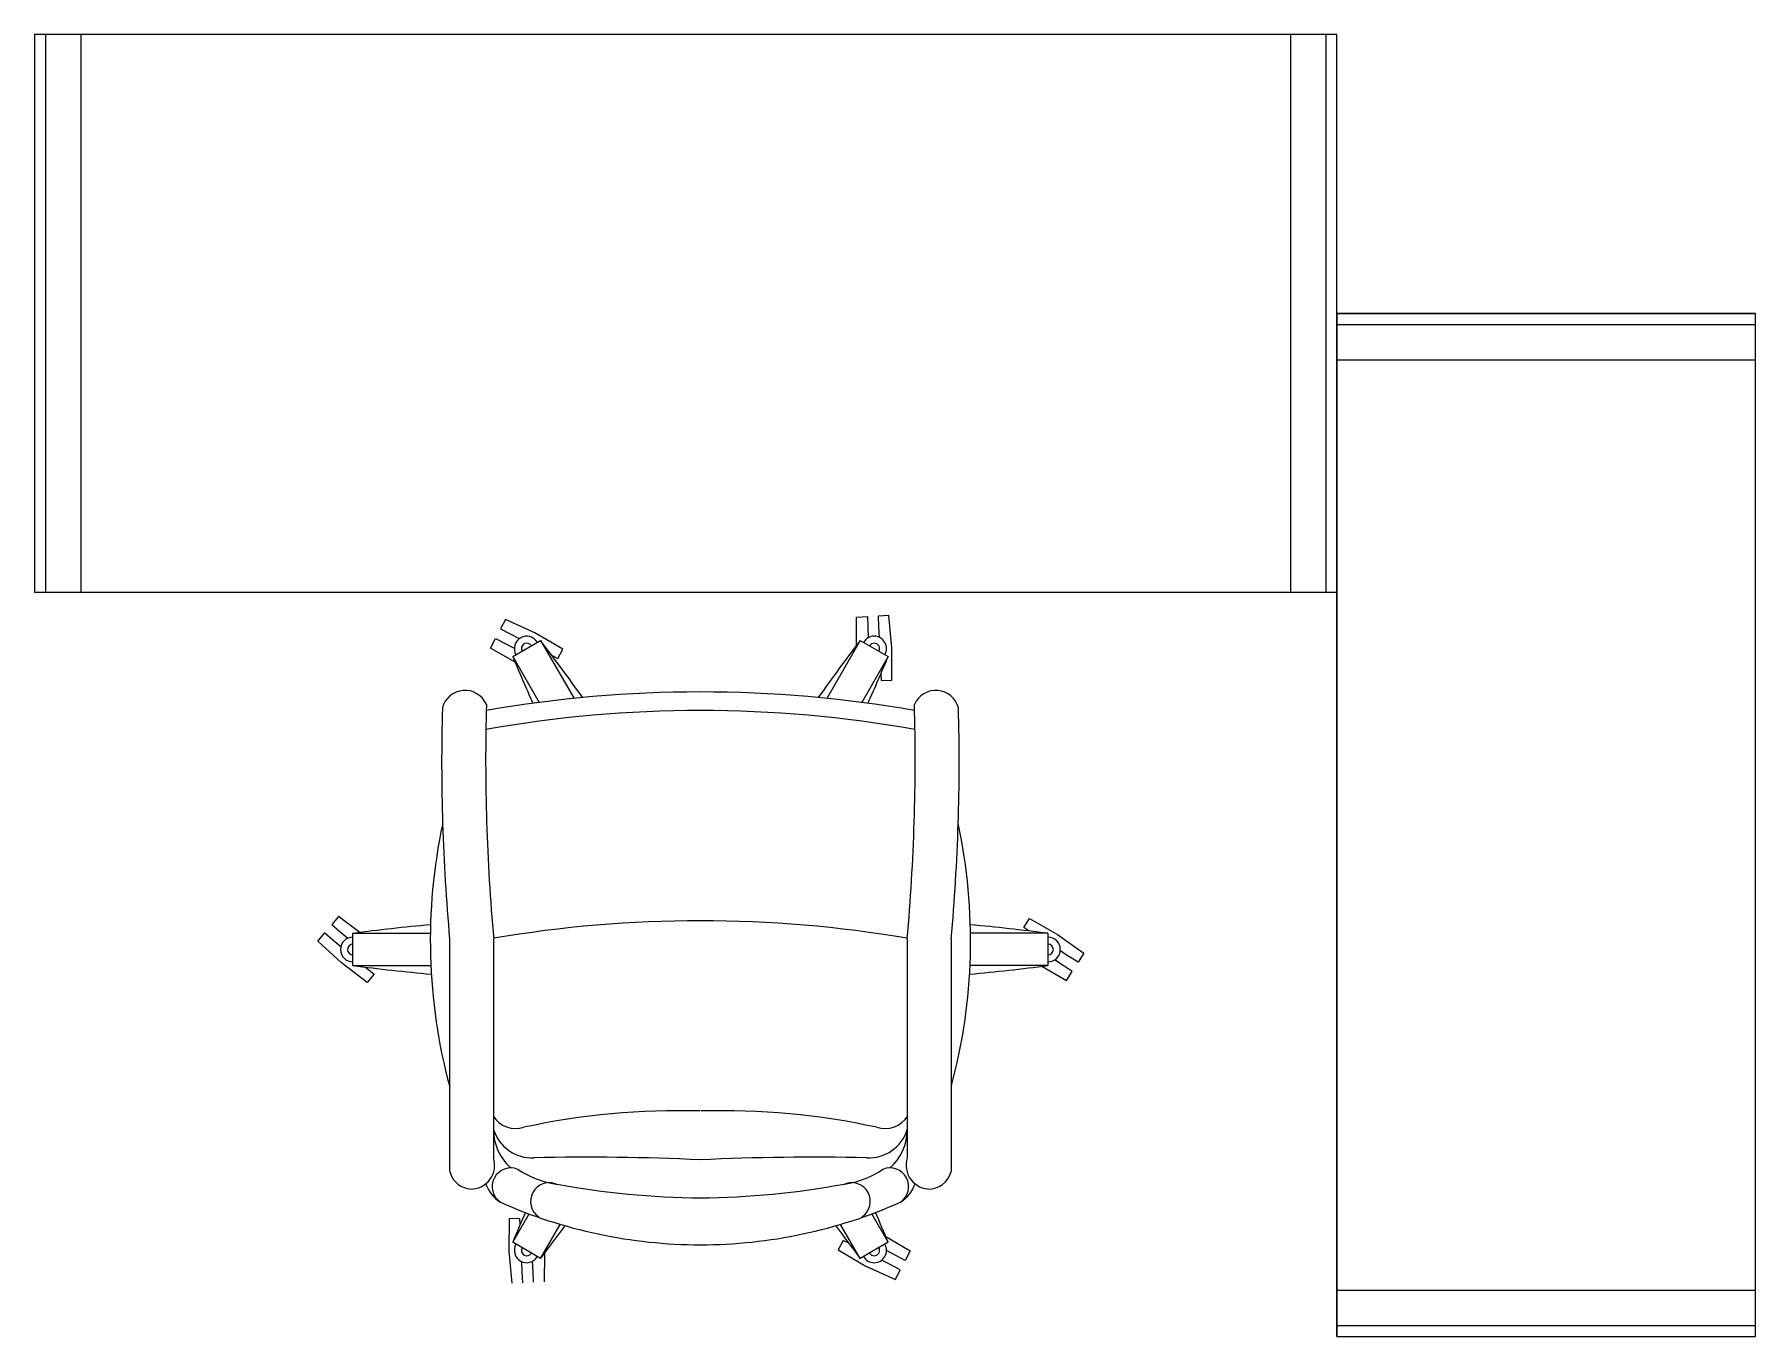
# Model space of a CAD drawing. Header units: metres. Extents: x -846 to 2173, y -239 to 2157.
# Drawn here: x 17.174 to 19.635, y 341.973 to 343.835 of the extents above; entities that cross this region are included whole.
import ezdxf

# ---------------------------------------------------------------- set-up
doc = ezdxf.new("R2010")
doc.units = ezdxf.units.M
doc.header["$MEASUREMENT"] = 0
doc.layers.add('cad-block.com', color=250, linetype='Continuous')

# ---------------------------------------------------------------- blocks, each defined once
blk = doc.blocks.new('furn040')
at = {"color": 0, "linetype": 'ByBlock', "ltscale": 100}
for p, q in [((-1394, 0), (-1394, -600)), ((-1394, 0), (-1394, -600)), ((6, 0), (-1394, 0)), ((6, 0), (-1394, 0)), ((-1382, 0), (-1382, -600)), ((-1344, 0), (-1344, -600)), ((-44, 0), (-44, -600)), ((-6, 0), (-6, -600)), ((6, -600), (6, 0)), ((456, -300), (6, -300)), ((6, -300), (456, -300)), ((6, -300), (6, -700)), ((6, -700), (6, -300)), ((6, -312), (456, -312)), ((416, -300), (446, -300)), ((456, -700), (456, -300)), ((6, -350), (456, -350)), ((6, -410), (6, -440)), ((6, -600), (-1394, -600)), ((-887.7, -628.9), (-893, -639.2)), ((-856.2, -643.3), (-887.7, -628.9)), ((-510.4, -656.8), (-510.3, -626.4)), ((-510.3, -626.4), (-498.7, -625.9)), ((-498.7, -625.9), (-498.2, -637.4)), ((-475.7, -624.9), (-487.2, -625.4)), ((-487.2, -625.4), (-486.7, -636.9)), ((-472.4, -659.4), (-475.7, -624.9)), ((-893, -639.2), (-882.8, -644.5)), ((-882.8, -644.5), (-872.9, -649.6)), ((-826.2, -660.8), (-856.2, -643.3)), ((-498.2, -637.4), (-497.7, -648.6)), ((-486.7, -636.9), (-486.2, -648.1)), ((-903.7, -659.7), (-898.4, -649.5)), ((-877.4, -675), (-903.7, -659.7)), ((-898.4, -649.5), (-888.1, -654.8)), ((-888.1, -654.8), (-878.2, -659.9)), ((-879.9, -668.9), (-849.9, -651.6)), ((-849.9, -651.6), (-814, -713.8)), ((-831.5, -671.1), (-826.2, -660.8)), ((-506.4, -651.6), (-542.3, -713.8)), ((-506.4, -651.6), (-476.4, -668.9)), ((-472.5, -694.1), (-472.4, -659.4)), ((-879.9, -668.9), (-851.5, -718.2)), ((-837.5, -667.9), (-831.5, -671.1)), ((-476.4, -668.9), (-504.8, -718.2)), ((-484.3, -687.8), (-484, -694.6)), ((-484, -694.6), (-472.5, -694.1)), ((6, -1400), (6, -700)), ((6, -700), (6, -1400)), ((456, -1400), (456, -700)), ((-1067, -948.2), (-1074.5, -957)), ((-1074.5, -957), (-1065.7, -964.5)), ((-1044.3, -965.5), (-1067, -948.2)), ((-330.7, -960.2), (-324.5, -950.5)), ((-325, -963.9), (-330.7, -960.2)), ((-324.5, -950.5), (-294.3, -967.7)), ((-1089.4, -974.7), (-1081.9, -965.9)), ((-1064, -998.3), (-1089.4, -974.7)), ((-1081.9, -965.9), (-1073.1, -973.3)), ((-1073.1, -973.3), (-1064.6, -980.5)), ((-1065.7, -964.5), (-1057.1, -971.6)), ((-1051.7, -1001.1), (-1051.7, -966.4)), ((-1051.7, -966.4), (-968.5, -966.4)), ((-947.7, -972.5), (-947.7, -1222.4)), ((-900.4, -972.5), (-900.4, -1207.8)), ((-455.9, -972.5), (-455.9, -1207.8)), ((-408.6, -972.5), (-408.6, -1222.4)), ((-304.6, -966.4), (-387.8, -966.4)), ((-304.6, -966.4), (-304.6, -1001.1)), ((-294.3, -967.7), (-266.1, -987.8)), ((-1036.4, -1019.3), (-1064, -998.3)), ((-288.3, -1001.1), (-297.7, -995.1)), ((-282, -991.4), (-291.4, -985.3)), ((-272.3, -997.6), (-282, -991.4)), ((-266.1, -987.8), (-272.3, -997.6)), ((-1051.7, -1001.1), (-967.9, -1001.1)), ((-1038, -1002.8), (-1037.8, -1003.1)), ((-1037.8, -1003.1), (-1028.9, -1010.5)), ((-1028.9, -1010.5), (-1036.4, -1019.3)), ((-304.6, -1001.1), (-388.4, -1001.1)), ((-311.2, -1001.9), (-284.8, -1017)), ((-278.5, -1007.3), (-288.3, -1001.1)), ((-284.8, -1017), (-278.5, -1007.3)), ((-883.8, -1273.4), (-884, -1308.1)), ((-872.3, -1272.9), (-883.8, -1273.4)), ((-879.9, -1298.6), (-862.3, -1268.1)), ((-872, -1279.7), (-872.3, -1272.9)), ((-476.4, -1298.6), (-494, -1268.1)), ((-849.9, -1315.9), (-828.8, -1279.3)), ((-506.4, -1315.9), (-527.5, -1279.3)), ((-478.9, -1292.5), (-452.7, -1307.8)), ((-884, -1308.1), (-880.7, -1342.7)), ((-849.9, -1315.9), (-879.9, -1298.6)), ((-845.9, -1310.7), (-846, -1341.1)), ((-524.8, -1296.5), (-530.1, -1306.7)), ((-530.1, -1306.7), (-500.2, -1324.2)), ((-518.8, -1299.6), (-524.8, -1296.5)), ((-476.4, -1298.6), (-506.4, -1315.9)), ((-468.2, -1312.8), (-478.1, -1307.6)), ((-458, -1318.1), (-468.2, -1312.8)), ((-452.7, -1307.8), (-458, -1318.1)), ((-869.7, -1330.6), (-870.2, -1319.5)), ((-869.1, -1342.1), (-869.7, -1330.6)), ((-858.1, -1330.1), (-858.6, -1318.9)), ((-857.6, -1341.6), (-858.1, -1330.1)), ((-500.2, -1324.2), (-468.6, -1338.6)), ((-473.5, -1323), (-483.4, -1317.9)), ((-463.3, -1328.3), (-473.5, -1323)), ((-468.6, -1338.6), (-463.3, -1328.3)), ((6, -1350), (456, -1350)), ((6, -1388), (456, -1388)), ((6, -1400), (456, -1400))]:
    blk.add_line(p, q, dxfattribs=at)
for centre, radius, start, end in [((-864.9, -660.3), 13.3, 30, 210), ((-491.4, -660.3), 13.3, 330, 150), ((-864.9, -660.3), 5.78, 30, 210), ((-2492.3, -1909.5), 2068.7, 35.3389, 37.4478), ((1136, -1909.5), 2068.7, 142.5522, 144.6611), ((-491.4, -660.3), 5.78, 330, 150), ((1030.6, 124.5), 2068.7, 202.5522, 204.0646), ((-2386.9, 124.5), 2068.7, 335.9354, 337.4478), ((-931.2, -730.2), 25, 23.3646, 166.0119), ((1253.2, -779.6), 2162.2, 178.4274, 185.1186), ((-678.2, -2044.6), 1337.7, 90, 99.9112), ((-678.2, -2044.6), 1337.7, 80.0888, 90), ((-2609.5, -779.6), 2162.2, 354.8814, 1.5726), ((-425.1, -730.2), 25, 13.9881, 156.6354), ((1174.8, -781.5), 2131.1, 178.4583, 185.1431), ((-678.2, -2044.6), 1317.7, 90, 100.0809), ((-678.2, -2044.6), 1317.7, 79.9191, 90), ((-2531.1, -781.5), 2131.1, 354.8569, 1.5417), ((-366.1, -974.4), 602.4, 167.935, 195.1126), ((-990.2, -974.4), 602.4, 344.8874, 12.065), ((-783.6, -3017.7), 2068.7, 95.1232, 97.4478), ((-678.2, -2270.6), 1317.7, 90, 99.7142), ((-678.2, -2270.6), 1317.7, 80.2858, 90), ((-572.8, -3017.7), 2068.7, 82.5522, 84.8768), ((-1051.7, -983.8), 13.3, 90, 270), ((-1051.7, -983.8), 5.78, 90, 270), ((-304.6, -983.8), 13.3, 270, 90), ((-304.6, -983.8), 5.78, 270, 90), ((-783.6, 1050.2), 2068.7, 262.5522, 264.9), ((-572.8, 1050.2), 2068.7, 275.1, 277.4478), ((-876.7, -1147.9), 28.4, 210.9998, 288.2701), ((-701.4, -1942.1), 785, 88.3552, 102.2414), ((-655, -1942.1), 785, 77.7586, 91.6448), ((-479.6, -1147.9), 28.4, 251.7299, 329.0002), ((-846.3, -1177.9), 54.2, 179.478, 228.8422), ((-859.3, -1164.8), 43, 196.9411, 273.1092), ((-497, -1164.8), 43, 266.8908, 343.0589), ((-510.1, -1177.9), 54.2, 311.1578, 0.522), ((-925, -1215.7), 25.7, 268.5806, 17.7975), ((-881.9, -1238.8), 20.1, 67.8258, 236.3114), ((-820.6, -1142), 94.8, 235.4751, 262.4619), ((-801.7, -3861.6), 2654.5, 87.3318, 91.193), ((-554.6, -3861.6), 2654.5, 88.807, 92.6682), ((-535.7, -1142), 94.8, 277.5381, 304.5249), ((-474.4, -1238.8), 20.1, 303.6886, 112.1742), ((-431.4, -1215.7), 25.7, 162.2025, 271.4194), ((-923.4, -1216.4), 25, 193.9881, 271.9852), ((-874, -1224), 36.8, 198.6123, 238.7576), ((-840.6, -1254.6), 20.1, 67.8258, 236.3114), ((-667, -324.8), 926.2, 259.6746, 269.3108), ((-689.3, -324.8), 926.2, 270.6892, 280.3254), ((-515.7, -1254.6), 20.1, 303.6886, 112.1742), ((-482.3, -1224), 36.8, 301.2424, 341.3877), ((-432.9, -1216.4), 25, 268.0148, 346.0119), ((-678.5, -774.4), 526.8, 245.9635, 270.0368), ((-677.8, -774.4), 526.8, 269.9632, 294.0365), ((1030.6, -2092), 2068.7, 156.4846, 157.4478), ((-2386.9, -2092), 2068.7, 22.5522, 23.5154), ((-2492.3, -58.1), 2068.7, 322.5522, 323.7681), ((1136, -58.1), 2068.7, 216.2319, 217.4478), ((-864.9, -1307.3), 13.3, 150, 330), ((-864.9, -1307.3), 5.78, 150, 330), ((-491.4, -1307.3), 13.3, 210, 30), ((-491.4, -1307.3), 5.78, 210, 30)]:
    blk.add_arc(centre, radius, start, end, dxfattribs=at)

msp = doc.modelspace()

# ---------------------------------------------------------------- block references
at = {"layer": 'cad-block.com', "xscale": 0.001330359274668312, "yscale": 0.001330359274668312, "zscale": 0.001330359274668312}
msp.add_blockref('furn040', (19.0281, 343.8352), dxfattribs=at)

doc.saveas('drawing.dxf')
